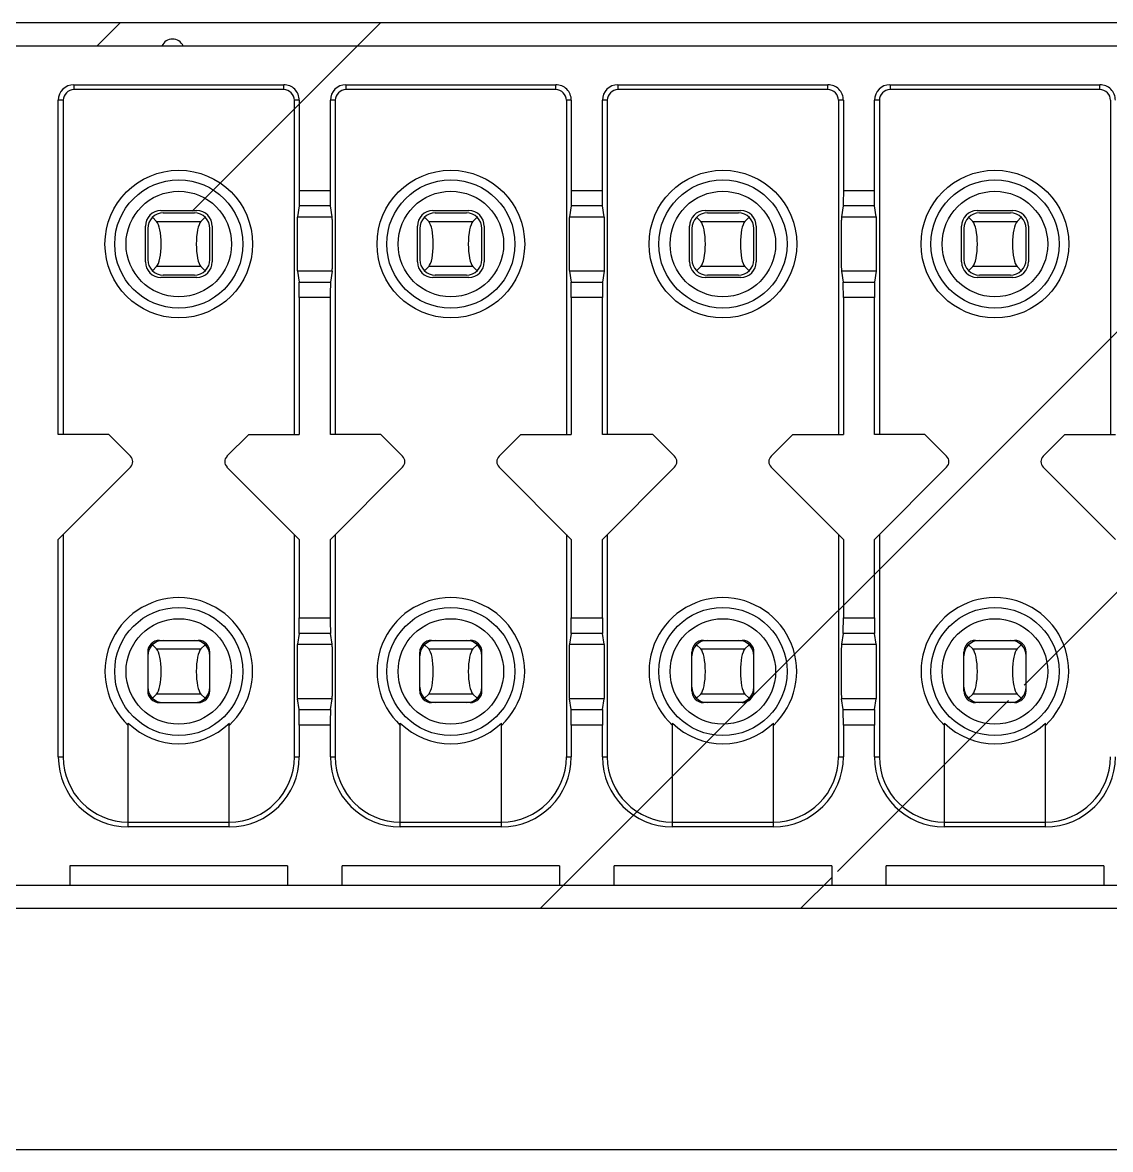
# Model space of a CAD drawing. Header units: millimetres. Extents: x 2890 to 3977, y 86 to 903.
# Drawn here: x 3201.11 to 3215.11, y 765.44 to 779.94 of the extents above; entities that cross this region are included whole.
import ezdxf

# ---------------------------------------------------------------- set-up
doc = ezdxf.new("R2010")
doc.units = ezdxf.units.MM
doc.layers.add('00_COMPONENTS', color=7, linetype='Continuous')
doc.layers.add('05_ALL_CURVES', color=7, linetype='Continuous')

msp = doc.modelspace()

# ---------------------------------------------------------------- linework, layer by layer
at = {"layer": '00_COMPONENTS', "color": 7, "linetype": 'Continuous'}
for p, q in [((3197.169, 779.936), (3237.069, 779.936)), ((3197.669, 779.636), (3236.569, 779.636)), ((3201.769, 779.136), (3201.769, 779.073)), ((3201.769, 779.136), (3204.469, 779.136)), ((3204.469, 779.073), (3204.469, 779.136)), ((3205.269, 779.136), (3205.269, 779.073)), ((3205.269, 779.136), (3207.969, 779.136)), ((3207.969, 779.073), (3207.969, 779.136)), ((3208.769, 779.136), (3208.769, 779.073)), ((3208.769, 779.136), (3211.469, 779.136)), ((3211.469, 779.073), (3211.469, 779.136)), ((3212.269, 779.136), (3212.269, 779.073)), ((3212.269, 779.136), (3214.969, 779.136)), ((3214.969, 779.073), (3214.969, 779.136)), ((3204.469, 779.073), (3201.769, 779.073)), ((3207.969, 779.073), (3205.269, 779.073)), ((3211.469, 779.073), (3208.769, 779.073)), ((3214.969, 779.073), (3212.269, 779.073)), ((3201.569, 774.636), (3201.569, 778.936)), ((3201.632, 778.936), (3201.569, 778.936)), ((3201.632, 778.936), (3201.632, 774.636)), ((3204.605, 778.936), (3204.605, 774.636)), ((3204.669, 778.936), (3204.605, 778.936)), ((3204.669, 778.936), (3204.669, 777.776)), ((3205.069, 777.776), (3205.069, 778.936)), ((3205.132, 778.936), (3205.069, 778.936)), ((3205.132, 778.936), (3205.132, 774.636)), ((3208.105, 778.936), (3208.105, 774.636)), ((3208.169, 778.936), (3208.105, 778.936)), ((3208.169, 778.936), (3208.169, 777.776)), ((3208.569, 777.776), (3208.569, 778.936)), ((3208.632, 778.936), (3208.569, 778.936)), ((3208.632, 778.936), (3208.632, 774.636)), ((3211.605, 778.936), (3211.605, 774.636)), ((3211.669, 778.936), (3211.605, 778.936)), ((3211.669, 778.936), (3211.669, 777.776)), ((3212.069, 777.776), (3212.069, 778.936)), ((3212.132, 778.936), (3212.069, 778.936)), ((3212.132, 778.936), (3212.132, 774.636)), ((3215.105, 778.936), (3215.105, 774.636)), ((3204.669, 777.776), (3205.069, 777.776)), ((3208.169, 777.776), (3208.569, 777.776)), ((3211.669, 777.776), (3212.069, 777.776)), ((3202.889, 777.516), (3203.349, 777.516)), ((3204.667, 777.576), (3204.644, 777.437)), ((3205.07, 777.576), (3204.667, 777.576)), ((3205.093, 777.437), (3205.07, 777.576)), ((3206.389, 777.516), (3206.849, 777.516)), ((3208.167, 777.576), (3208.144, 777.437)), ((3208.57, 777.576), (3208.167, 777.576)), ((3208.593, 777.437), (3208.57, 777.576)), ((3209.889, 777.516), (3210.349, 777.516)), ((3211.667, 777.576), (3211.644, 777.437)), ((3212.07, 777.576), (3211.667, 777.576)), ((3212.093, 777.437), (3212.07, 777.576)), ((3213.389, 777.516), (3213.849, 777.516)), ((3202.834, 777.376), (3202.78, 777.43)), ((3202.834, 777.376), (3203.403, 777.376)), ((3202.919, 777.486), (3203.319, 777.486)), ((3203.457, 777.43), (3203.403, 777.376)), ((3204.644, 777.437), (3205.093, 777.437)), ((3206.334, 777.376), (3206.28, 777.43)), ((3206.334, 777.376), (3206.903, 777.376)), ((3206.419, 777.486), (3206.819, 777.486)), ((3206.957, 777.43), (3206.903, 777.376)), ((3208.144, 777.437), (3208.593, 777.437)), ((3209.834, 777.376), (3209.78, 777.43)), ((3209.834, 777.376), (3210.403, 777.376)), ((3209.919, 777.486), (3210.319, 777.486)), ((3210.457, 777.43), (3210.403, 777.376)), ((3211.644, 777.437), (3212.093, 777.437)), ((3213.334, 777.376), (3213.28, 777.43)), ((3213.334, 777.376), (3213.903, 777.376)), ((3213.419, 777.486), (3213.819, 777.486)), ((3213.957, 777.43), (3213.903, 777.376)), ((3202.689, 776.856), (3202.689, 777.316)), ((3202.719, 777.286), (3202.719, 776.886)), ((3203.519, 776.886), (3203.519, 777.286)), ((3203.549, 777.316), (3203.549, 776.856)), ((3206.189, 776.856), (3206.189, 777.316)), ((3206.219, 777.286), (3206.219, 776.886)), ((3207.019, 776.886), (3207.019, 777.286)), ((3207.049, 777.316), (3207.049, 776.856)), ((3209.689, 776.856), (3209.689, 777.316)), ((3209.719, 777.286), (3209.719, 776.886)), ((3210.519, 776.886), (3210.519, 777.286)), ((3210.549, 777.316), (3210.549, 776.856)), ((3213.189, 776.856), (3213.189, 777.316)), ((3213.219, 777.286), (3213.219, 776.886)), ((3214.019, 776.886), (3214.019, 777.286)), ((3214.049, 777.316), (3214.049, 776.856)), ((3202.834, 776.796), (3202.78, 776.742)), ((3203.403, 776.796), (3202.834, 776.796)), ((3203.403, 776.796), (3203.457, 776.742)), ((3206.334, 776.796), (3206.28, 776.742)), ((3206.903, 776.796), (3206.334, 776.796)), ((3206.903, 776.796), (3206.957, 776.742)), ((3209.834, 776.796), (3209.78, 776.742)), ((3210.403, 776.796), (3209.834, 776.796)), ((3210.403, 776.796), (3210.457, 776.742)), ((3213.334, 776.796), (3213.28, 776.742)), ((3213.903, 776.796), (3213.334, 776.796)), ((3213.903, 776.796), (3213.957, 776.742)), ((3203.349, 776.656), (3202.889, 776.656)), ((3203.319, 776.686), (3202.919, 776.686)), ((3204.644, 776.736), (3204.667, 776.596)), ((3205.093, 776.736), (3204.644, 776.736)), ((3205.093, 776.736), (3205.07, 776.596)), ((3206.849, 776.656), (3206.389, 776.656)), ((3206.819, 776.686), (3206.419, 776.686)), ((3208.144, 776.736), (3208.167, 776.596)), ((3208.593, 776.736), (3208.144, 776.736)), ((3208.593, 776.736), (3208.57, 776.596)), ((3210.349, 776.656), (3209.889, 776.656)), ((3210.319, 776.686), (3209.919, 776.686)), ((3211.644, 776.736), (3211.667, 776.596)), ((3212.093, 776.736), (3211.644, 776.736)), ((3212.093, 776.736), (3212.07, 776.596)), ((3213.849, 776.656), (3213.389, 776.656)), ((3213.819, 776.686), (3213.419, 776.686)), ((3204.667, 776.596), (3205.07, 776.596)), ((3208.167, 776.596), (3208.57, 776.596)), ((3211.667, 776.596), (3212.07, 776.596)), ((3204.669, 776.396), (3204.669, 774.636)), ((3205.069, 776.396), (3204.669, 776.396)), ((3205.069, 774.636), (3205.069, 776.396)), ((3208.169, 776.396), (3208.169, 774.636)), ((3208.569, 776.396), (3208.169, 776.396)), ((3208.569, 774.636), (3208.569, 776.396)), ((3211.669, 776.396), (3211.669, 774.636)), ((3212.069, 776.396), (3211.669, 776.396)), ((3212.069, 774.636), (3212.069, 776.396)), ((3202.219, 774.636), (3201.569, 774.636)), ((3202.219, 774.636), (3202.498, 774.357)), ((3203.739, 774.357), (3204.019, 774.636)), ((3204.019, 774.636), (3204.669, 774.636)), ((3205.719, 774.636), (3205.069, 774.636)), ((3205.719, 774.636), (3205.998, 774.357)), ((3207.239, 774.357), (3207.519, 774.636)), ((3207.519, 774.636), (3208.169, 774.636)), ((3209.219, 774.636), (3208.569, 774.636)), ((3209.219, 774.636), (3209.498, 774.357)), ((3210.739, 774.357), (3211.019, 774.636)), ((3211.019, 774.636), (3211.669, 774.636)), ((3212.719, 774.636), (3212.069, 774.636)), ((3212.719, 774.636), (3212.998, 774.357)), ((3214.239, 774.357), (3214.519, 774.636)), ((3214.519, 774.636), (3215.169, 774.636)), ((3202.498, 774.215), (3201.569, 773.286)), ((3204.669, 773.286), (3203.739, 774.215)), ((3205.998, 774.215), (3205.069, 773.286)), ((3208.169, 773.286), (3207.239, 774.215)), ((3209.498, 774.215), (3208.569, 773.286)), ((3211.669, 773.286), (3210.739, 774.215)), ((3212.998, 774.215), (3212.069, 773.286)), ((3215.169, 773.286), (3214.239, 774.215)), ((3201.569, 770.486), (3201.569, 773.286)), ((3201.632, 773.349), (3201.632, 770.486)), ((3204.605, 773.349), (3204.605, 770.486)), ((3204.669, 773.286), (3204.669, 772.276)), ((3205.069, 772.276), (3205.069, 773.286)), ((3205.132, 773.349), (3205.132, 770.486)), ((3208.105, 773.349), (3208.105, 770.486)), ((3208.169, 773.286), (3208.169, 772.276)), ((3208.569, 772.276), (3208.569, 773.286)), ((3208.632, 773.349), (3208.632, 770.486)), ((3211.605, 773.349), (3211.605, 770.486)), ((3211.669, 773.286), (3211.669, 772.276)), ((3212.069, 772.276), (3212.069, 773.286)), ((3212.132, 773.349), (3212.132, 770.486)), ((3204.669, 772.276), (3205.069, 772.276)), ((3208.169, 772.276), (3208.569, 772.276)), ((3211.669, 772.276), (3212.069, 772.276)), ((3202.869, 771.986), (3203.369, 771.986)), ((3204.667, 772.076), (3204.644, 771.937)), ((3205.07, 772.076), (3204.667, 772.076)), ((3205.093, 771.937), (3205.07, 772.076)), ((3206.369, 771.986), (3206.869, 771.986)), ((3208.167, 772.076), (3208.144, 771.937)), ((3208.57, 772.076), (3208.167, 772.076)), ((3208.593, 771.937), (3208.57, 772.076)), ((3209.869, 771.986), (3210.369, 771.986)), ((3211.667, 772.076), (3211.644, 771.937)), ((3212.07, 772.076), (3211.667, 772.076)), ((3212.093, 771.937), (3212.07, 772.076)), ((3213.369, 771.986), (3213.869, 771.986)), ((3202.719, 771.836), (3202.719, 771.336)), ((3202.834, 771.876), (3202.78, 771.93)), ((3202.834, 771.876), (3203.403, 771.876)), ((3203.457, 771.93), (3203.403, 771.876)), ((3203.519, 771.336), (3203.519, 771.836)), ((3204.644, 771.937), (3205.093, 771.937)), ((3206.219, 771.336), (3206.219, 771.836)), ((3206.334, 771.876), (3206.28, 771.93)), ((3206.334, 771.876), (3206.903, 771.876)), ((3206.957, 771.93), (3206.903, 771.876)), ((3207.019, 771.336), (3207.019, 771.836)), ((3208.144, 771.937), (3208.593, 771.937)), ((3209.719, 771.336), (3209.719, 771.836)), ((3209.834, 771.876), (3209.78, 771.93)), ((3209.834, 771.876), (3210.403, 771.876)), ((3210.457, 771.93), (3210.403, 771.876)), ((3210.519, 771.336), (3210.519, 771.836)), ((3211.644, 771.937), (3212.093, 771.937)), ((3213.219, 771.336), (3213.219, 771.836)), ((3213.334, 771.876), (3213.28, 771.93)), ((3213.334, 771.876), (3213.903, 771.876)), ((3213.957, 771.93), (3213.903, 771.876)), ((3214.019, 771.336), (3214.019, 771.836)), ((3202.834, 771.296), (3202.78, 771.242)), ((3203.403, 771.296), (3202.834, 771.296)), ((3203.403, 771.296), (3203.457, 771.242)), ((3206.334, 771.296), (3206.28, 771.242)), ((3206.903, 771.296), (3206.334, 771.296)), ((3206.903, 771.296), (3206.957, 771.242)), ((3209.834, 771.296), (3209.78, 771.242)), ((3210.403, 771.296), (3209.834, 771.296)), ((3210.403, 771.296), (3210.457, 771.242)), ((3213.334, 771.296), (3213.28, 771.242)), ((3213.903, 771.296), (3213.334, 771.296)), ((3213.903, 771.296), (3213.957, 771.242)), ((3202.869, 771.186), (3203.369, 771.186)), ((3204.667, 771.096), (3204.644, 771.236)), ((3205.093, 771.236), (3204.644, 771.236)), ((3205.07, 771.096), (3205.093, 771.236)), ((3206.869, 771.186), (3206.369, 771.186)), ((3208.167, 771.096), (3208.144, 771.236)), ((3208.593, 771.236), (3208.144, 771.236)), ((3208.57, 771.096), (3208.593, 771.236)), ((3210.369, 771.186), (3209.869, 771.186)), ((3211.667, 771.096), (3211.644, 771.236)), ((3212.093, 771.236), (3211.644, 771.236)), ((3212.07, 771.096), (3212.093, 771.236)), ((3213.869, 771.186), (3213.369, 771.186)), ((3204.667, 771.096), (3205.07, 771.096)), ((3208.167, 771.096), (3208.57, 771.096)), ((3211.667, 771.096), (3212.07, 771.096)), ((3202.469, 769.586), (3202.469, 770.923)), ((3203.769, 769.586), (3203.769, 770.923)), ((3204.669, 770.896), (3204.669, 770.486)), ((3205.069, 770.896), (3204.669, 770.896)), ((3205.069, 770.486), (3205.069, 770.896)), ((3205.969, 769.586), (3205.969, 770.923)), ((3207.269, 769.586), (3207.269, 770.923)), ((3208.169, 770.896), (3208.169, 770.486)), ((3208.569, 770.896), (3208.169, 770.896)), ((3208.569, 770.486), (3208.569, 770.896)), ((3209.469, 769.586), (3209.469, 770.923)), ((3210.769, 769.586), (3210.769, 770.923)), ((3211.669, 770.896), (3211.669, 770.486)), ((3212.069, 770.896), (3211.669, 770.896)), ((3212.069, 770.486), (3212.069, 770.896)), ((3212.969, 769.586), (3212.969, 770.923)), ((3214.269, 769.586), (3214.269, 770.923)), ((3201.569, 770.486), (3201.632, 770.486)), ((3204.605, 770.486), (3204.669, 770.486)), ((3205.069, 770.486), (3205.132, 770.486)), ((3208.105, 770.486), (3208.169, 770.486)), ((3208.569, 770.486), (3208.632, 770.486)), ((3211.605, 770.486), (3211.669, 770.486)), ((3212.069, 770.486), (3212.132, 770.486)), ((3202.469, 769.648), (3203.769, 769.648)), ((3203.769, 769.586), (3202.469, 769.586)), ((3205.969, 769.648), (3207.269, 769.648)), ((3207.269, 769.586), (3205.969, 769.586)), ((3209.469, 769.648), (3210.769, 769.648)), ((3210.769, 769.586), (3209.469, 769.586)), ((3212.969, 769.648), (3214.269, 769.648)), ((3214.269, 769.586), (3212.969, 769.586)), ((3201.719, 769.086), (3201.719, 768.836)), ((3204.519, 769.086), (3201.719, 769.086)), ((3204.519, 769.086), (3204.519, 768.836)), ((3205.219, 768.836), (3205.219, 769.086)), ((3208.019, 769.086), (3205.219, 769.086)), ((3208.019, 769.086), (3208.019, 768.836)), ((3208.719, 768.836), (3208.719, 769.086)), ((3211.519, 769.086), (3208.719, 769.086)), ((3211.519, 769.086), (3211.519, 768.836)), ((3212.219, 768.836), (3212.219, 769.086)), ((3215.019, 769.086), (3212.219, 769.086)), ((3215.019, 769.086), (3215.019, 768.836)), ((3197.169, 768.836), (3237.069, 768.836)), ((3237.069, 768.536), (3197.169, 768.536)), ((3174.869, 765.436), (3259.369, 765.436))]:
    msp.add_line(p, q, dxfattribs=at)
at = {"layer": '00_COMPONENTS', "color": 2, "linetype": 'Continuous'}
for p, q in [((3202.069, 779.636), (3202.369, 779.936)), ((3207.77, 768.536), (3219.17, 779.936))]:
    msp.add_line(p, q, dxfattribs=at)
at = {"layer": '00_COMPONENTS', "color": 7, "linetype": 'Continuous'}
for centre, radius in [((3203.119, 777.086), 0.95), ((3206.619, 777.086), 0.95), ((3210.119, 777.086), 0.95), ((3213.619, 777.086), 0.95), ((3203.119, 777.086), 0.825), ((3206.619, 777.086), 0.825), ((3210.119, 777.086), 0.825), ((3213.619, 777.086), 0.825), ((3203.119, 777.086), 0.679), ((3206.619, 777.086), 0.679), ((3210.119, 777.086), 0.679), ((3213.619, 777.086), 0.679), ((3203.119, 771.586), 0.825), ((3206.619, 771.586), 0.825), ((3210.119, 771.586), 0.825), ((3213.619, 771.586), 0.825), ((3203.119, 771.586), 0.679), ((3206.619, 771.586), 0.679), ((3210.119, 771.586), 0.679), ((3213.619, 771.586), 0.679)]:
    msp.add_circle(centre, radius, dxfattribs=at)
for centre, radius, start, end in [((3203.038, 779.571), 0.152, 25.4938, 154.5062), ((3201.769, 778.936), 0.2, 90.0009, 180.0009), ((3204.469, 778.936), 0.2, 0.0009, 90.0009), ((3205.269, 778.936), 0.2, 90.0009, 180.0009), ((3207.969, 778.936), 0.2, 0.0009, 90.0009), ((3208.769, 778.936), 0.2, 90.0009, 180.0009), ((3211.469, 778.936), 0.2, 0.0009, 90.0009), ((3212.269, 778.936), 0.2, 90.0009, 180.0009), ((3214.969, 778.936), 0.2, 0.0009, 90.0009), ((3201.769, 778.936), 0.137, 89.9987, 180.0011), ((3204.469, 778.936), 0.137, 359.9996, 90.0011), ((3205.269, 778.936), 0.137, 89.9991, 180.0011), ((3207.969, 778.936), 0.137, 359.9996, 90.0011), ((3208.769, 778.936), 0.137, 89.9991, 180.0011), ((3211.469, 778.936), 0.137, 359.9996, 90.0011), ((3212.269, 778.936), 0.137, 89.9991, 180.0011), ((3214.969, 778.936), 0.137, 359.9996, 90.0011), ((3202.889, 777.316), 0.2, 90, 180), ((3203.349, 777.316), 0.2, 0, 90), ((3206.389, 777.316), 0.2, 90, 180), ((3206.849, 777.316), 0.2, 0, 90), ((3209.889, 777.316), 0.2, 90, 180), ((3210.349, 777.316), 0.2, 0, 90), ((3213.389, 777.316), 0.2, 90, 180), ((3213.849, 777.316), 0.2, 0, 90), ((3202.919, 777.286), 0.2, 90, 180), ((3203.319, 777.286), 0.2, 0, 90), ((3206.419, 777.286), 0.2, 90, 180), ((3206.819, 777.286), 0.2, 0, 90), ((3209.919, 777.286), 0.2, 90, 180), ((3210.319, 777.286), 0.2, 0, 90), ((3213.419, 777.286), 0.2, 90, 180), ((3213.819, 777.286), 0.2, 0, 90), ((3202.889, 776.856), 0.2, 180, 270), ((3202.919, 776.886), 0.2, 180, 270), ((3203.319, 776.886), 0.2, 270, 0), ((3203.349, 776.856), 0.2, 270, 0), ((3206.389, 776.856), 0.2, 180, 270), ((3206.419, 776.886), 0.2, 180, 270), ((3206.819, 776.886), 0.2, 270, 0), ((3206.849, 776.856), 0.2, 270, 0), ((3209.889, 776.856), 0.2, 180, 270), ((3209.919, 776.886), 0.2, 180, 270), ((3210.319, 776.886), 0.2, 270, 0), ((3210.349, 776.856), 0.2, 270, 0), ((3213.389, 776.856), 0.2, 180, 270), ((3213.419, 776.886), 0.2, 180, 270), ((3213.819, 776.886), 0.2, 270, 0), ((3213.849, 776.856), 0.2, 270, 0), ((3202.427, 774.286), 0.1, 315, 45), ((3203.81, 774.286), 0.1, 135, 225), ((3205.927, 774.286), 0.1, 315, 45), ((3207.31, 774.286), 0.1, 135, 225), ((3209.427, 774.286), 0.1, 315, 45), ((3210.81, 774.286), 0.1, 135, 225), ((3212.927, 774.286), 0.1, 315, 45), ((3214.31, 774.286), 0.1, 135, 225), ((3203.119, 771.586), 0.95, 313.1736, 226.8264), ((3206.619, 771.586), 0.95, 313.1736, 226.8264), ((3210.119, 771.586), 0.95, 313.1736, 226.8264), ((3213.619, 771.586), 0.95, 313.1736, 226.8264), ((3202.919, 771.786), 0.2, 90, 180), ((3202.869, 771.836), 0.15, 90, 180), ((3203.319, 771.786), 0.2, 0, 90), ((3203.369, 771.836), 0.15, 0, 90), ((3206.419, 771.786), 0.2, 90, 180), ((3206.369, 771.836), 0.15, 90, 180), ((3206.819, 771.786), 0.2, 0, 90), ((3206.869, 771.836), 0.15, 0, 90), ((3209.919, 771.786), 0.2, 90, 180), ((3209.869, 771.836), 0.15, 90, 180), ((3210.319, 771.786), 0.2, 0, 90), ((3210.369, 771.836), 0.15, 0, 90), ((3213.419, 771.786), 0.2, 90, 180), ((3213.369, 771.836), 0.15, 90, 180), ((3213.819, 771.786), 0.2, 0, 90), ((3213.869, 771.836), 0.15, 0, 90), ((3202.919, 771.386), 0.2, 180, 270), ((3202.869, 771.336), 0.15, 180, 270), ((3203.319, 771.386), 0.2, 270, 0), ((3203.369, 771.336), 0.15, 270, 0), ((3206.419, 771.386), 0.2, 180, 270), ((3206.369, 771.336), 0.15, 180, 270), ((3206.819, 771.386), 0.2, 270, 0), ((3206.869, 771.336), 0.15, 270, 0), ((3209.919, 771.386), 0.2, 180, 270), ((3209.869, 771.336), 0.15, 180, 270), ((3210.319, 771.386), 0.2, 270, 0), ((3210.369, 771.336), 0.15, 270, 0), ((3213.419, 771.386), 0.2, 180, 270), ((3213.369, 771.336), 0.15, 180, 270), ((3213.819, 771.386), 0.2, 270, 0), ((3213.869, 771.336), 0.15, 270, 0), ((3203.119, 771.586), 0.929, 225.573, 314.427), ((3206.619, 771.586), 0.929, 225.573, 314.427), ((3210.119, 771.586), 0.929, 225.573, 314.427), ((3213.619, 771.586), 0.929, 225.573, 314.427), ((3202.469, 770.486), 0.9, 180, 270), ((3202.469, 770.486), 0.837, 180, 270), ((3203.769, 770.486), 0.9, 270, 0), ((3203.769, 770.486), 0.837, 270, 0), ((3205.969, 770.486), 0.9, 180, 270), ((3205.969, 770.486), 0.837, 180, 270), ((3207.269, 770.486), 0.9, 270, 0), ((3207.269, 770.486), 0.837, 270, 0), ((3209.469, 770.486), 0.9, 180, 270), ((3209.469, 770.486), 0.837, 180, 270), ((3210.769, 770.486), 0.9, 270, 0), ((3210.769, 770.486), 0.837, 270, 0), ((3212.969, 770.486), 0.9, 180, 270), ((3212.969, 770.486), 0.837, 180, 270), ((3214.269, 770.486), 0.9, 270, 0), ((3214.269, 770.486), 0.837, 270, 0)]:
    msp.add_arc(centre, radius, start, end, dxfattribs=at)
for centre, major_axis, ratio, start_param, end_param in [((3202.813, 777.086), (0, 0.3), 0.267949, -2.879793, -0.261799), ((3203.424, 777.086), (0, 0.3), 0.267949, 0.261799, 2.879793), ((3206.313, 777.086), (0, 0.3), 0.267949, -2.879793, -0.261799), ((3206.924, 777.086), (0, 0.3), 0.267949, 0.261799, 2.879793), ((3209.813, 777.086), (0, 0.3), 0.267949, -2.879793, -0.261799), ((3210.424, 777.086), (0, 0.3), 0.267949, 0.261799, 2.879793), ((3213.313, 777.086), (0, 0.3), 0.267949, -2.879793, -0.261799), ((3213.924, 777.086), (0, 0.3), 0.267949, 0.261799, 2.879793), ((3204.667, 776.396), (0, 0.2), 0.008727, -1.570796, -0.053343), ((3205.07, 776.396), (0, 0.2), 0.008727, 0.053343, 1.570796), ((3208.167, 776.396), (0, 0.2), 0.008727, -1.570796, -0.053343), ((3208.57, 776.396), (0, 0.2), 0.008727, 0.053343, 1.570796), ((3211.667, 776.396), (0, 0.2), 0.008727, -1.570796, -0.053343), ((3212.07, 776.396), (0, 0.2), 0.008727, 0.053343, 1.570796), ((3204.667, 772.276), (0, 0.2), 0.008727, -3.08825, -1.570796), ((3205.07, 772.276), (0, 0.2), 0.008727, 1.570796, 3.08825), ((3208.167, 772.276), (0, 0.2), 0.008727, -3.08825, -1.570796), ((3208.57, 772.276), (0, 0.2), 0.008727, 1.570796, 3.08825), ((3211.667, 772.276), (0, 0.2), 0.008727, -3.08825, -1.570796), ((3212.07, 772.276), (0, 0.2), 0.008727, 1.570796, 3.08825), ((3202.813, 771.586), (0, 0.3), 0.267949, -2.879793, -0.261799), ((3203.424, 771.586), (0, 0.3), 0.267949, 0.261799, 2.879793), ((3206.313, 771.586), (0, 0.3), 0.267949, -2.879793, -0.261799), ((3206.924, 771.586), (0, 0.3), 0.267949, 0.261799, 2.879793), ((3209.813, 771.586), (0, 0.3), 0.267949, -2.879793, -0.261799), ((3210.424, 771.586), (0, 0.3), 0.267949, 0.261799, 2.879793), ((3213.313, 771.586), (0, 0.3), 0.267949, -2.879793, -0.261799), ((3213.924, 771.586), (0, 0.3), 0.267949, 0.261799, 2.879793), ((3204.667, 770.896), (0, 0.2), 0.008727, -1.570796, -0.053343), ((3205.07, 770.896), (0, 0.2), 0.008727, 0.053343, 1.570796), ((3208.167, 770.896), (0, 0.2), 0.008727, -1.570796, -0.053343), ((3208.57, 770.896), (0, 0.2), 0.008727, 0.053343, 1.570796), ((3211.667, 770.896), (0, 0.2), 0.008727, -1.570796, -0.053343), ((3212.07, 770.896), (0, 0.2), 0.008727, 0.053343, 1.570796)]:
    msp.add_ellipse(centre, major_axis=major_axis, ratio=ratio, start_param=start_param, end_param=end_param, dxfattribs=at)
for points, knots in [([(3204.669, 777.776), (3204.669, 777.763), (3204.669, 777.738), (3204.669, 777.702), (3204.668, 777.669), (3204.668, 777.64), (3204.668, 777.618), (3204.668, 777.603), (3204.668, 777.595), (3204.667, 777.588), (3204.667, 777.582), (3204.667, 777.578), (3204.667, 777.577), (3204.667, 777.576)], [0, 0, 0, 0, 0.1888, 0.370828, 0.539553, 0.688924, 0.813585, 0.865213, 0.909066, 0.94475, 0.971947, 0.990415, 1, 1, 1, 1]), ([(3205.07, 777.576), (3205.07, 777.577), (3205.07, 777.578), (3205.07, 777.582), (3205.07, 777.588), (3205.07, 777.595), (3205.069, 777.603), (3205.069, 777.618), (3205.069, 777.64), (3205.069, 777.669), (3205.069, 777.702), (3205.069, 777.738), (3205.069, 777.763), (3205.069, 777.776)], [0, 0, 0, 0, 0.009585, 0.028053, 0.05525, 0.090934, 0.134787, 0.186415, 0.311076, 0.460447, 0.629172, 0.8112, 1, 1, 1, 1]), ([(3208.169, 777.776), (3208.169, 777.763), (3208.169, 777.738), (3208.169, 777.702), (3208.168, 777.669), (3208.168, 777.64), (3208.168, 777.618), (3208.168, 777.603), (3208.168, 777.595), (3208.167, 777.588), (3208.167, 777.582), (3208.167, 777.578), (3208.167, 777.577), (3208.167, 777.576)], [0, 0, 0, 0, 0.1888, 0.370828, 0.539553, 0.688924, 0.813585, 0.865213, 0.909066, 0.94475, 0.971947, 0.990415, 1, 1, 1, 1]), ([(3208.57, 777.576), (3208.57, 777.577), (3208.57, 777.578), (3208.57, 777.582), (3208.57, 777.588), (3208.57, 777.595), (3208.569, 777.603), (3208.569, 777.618), (3208.569, 777.64), (3208.569, 777.669), (3208.569, 777.702), (3208.569, 777.738), (3208.569, 777.763), (3208.569, 777.776)], [0, 0, 0, 0, 0.009585, 0.028053, 0.05525, 0.090934, 0.134787, 0.186415, 0.311076, 0.460447, 0.629172, 0.8112, 1, 1, 1, 1]), ([(3211.669, 777.776), (3211.669, 777.763), (3211.669, 777.738), (3211.669, 777.702), (3211.668, 777.669), (3211.668, 777.64), (3211.668, 777.618), (3211.668, 777.603), (3211.668, 777.595), (3211.667, 777.588), (3211.667, 777.582), (3211.667, 777.578), (3211.667, 777.577), (3211.667, 777.576)], [0, 0, 0, 0, 0.1888, 0.370828, 0.539553, 0.688924, 0.813585, 0.865213, 0.909066, 0.94475, 0.971947, 0.990415, 1, 1, 1, 1]), ([(3212.07, 777.576), (3212.07, 777.577), (3212.07, 777.578), (3212.07, 777.582), (3212.07, 777.588), (3212.07, 777.595), (3212.069, 777.603), (3212.069, 777.618), (3212.069, 777.64), (3212.069, 777.669), (3212.069, 777.702), (3212.069, 777.738), (3212.069, 777.763), (3212.069, 777.776)], [0, 0, 0, 0, 0.009585, 0.028053, 0.05525, 0.090934, 0.134787, 0.186415, 0.311076, 0.460447, 0.629172, 0.8112, 1, 1, 1, 1]), ([(3204.644, 777.437), (3204.644, 777.437), (3204.644, 777.436), (3204.644, 777.436), (3204.644, 777.436), (3204.644, 777.435), (3204.644, 777.434), (3204.644, 777.432), (3204.644, 777.43), (3204.643, 777.426), (3204.643, 777.421), (3204.643, 777.416), (3204.643, 777.41), (3204.643, 777.403), (3204.643, 777.392), (3204.642, 777.377), (3204.642, 777.356), (3204.642, 777.333), (3204.642, 777.308), (3204.642, 777.28), (3204.641, 777.251), (3204.641, 777.209), (3204.641, 777.154), (3204.641, 777.086), (3204.641, 777.019), (3204.641, 776.963), (3204.641, 776.921), (3204.642, 776.892), (3204.642, 776.864), (3204.642, 776.839), (3204.642, 776.816), (3204.642, 776.796), (3204.643, 776.78), (3204.643, 776.769), (3204.643, 776.762), (3204.643, 776.756), (3204.643, 776.751), (3204.643, 776.746), (3204.644, 776.743), (3204.644, 776.74), (3204.644, 776.738), (3204.644, 776.737), (3204.644, 776.737), (3204.644, 776.736), (3204.644, 776.736), (3204.644, 776.736), (3204.644, 776.736)], [0, 0, 0, 0, 0.000185, 0.000649, 0.001408, 0.002466, 0.003821, 0.005475, 0.009674, 0.015053, 0.0216, 0.029298, 0.03813, 0.048074, 0.059106, 0.084329, 0.113554, 0.1465, 0.182851, 0.222255, 0.264335, 0.308685, 0.402467, 0.499998, 0.597528, 0.691311, 0.73566, 0.777741, 0.817146, 0.853497, 0.886444, 0.915669, 0.940891, 0.951924, 0.961869, 0.970701, 0.978399, 0.984946, 0.990325, 0.994524, 0.996178, 0.997534, 0.998592, 0.999351, 0.999815, 1, 1, 1, 1]), ([(3205.093, 776.736), (3205.093, 776.736), (3205.093, 776.736), (3205.093, 776.736), (3205.093, 776.737), (3205.093, 776.737), (3205.093, 776.738), (3205.094, 776.74), (3205.094, 776.743), (3205.094, 776.746), (3205.094, 776.751), (3205.094, 776.756), (3205.094, 776.762), (3205.094, 776.769), (3205.095, 776.78), (3205.095, 776.796), (3205.095, 776.816), (3205.095, 776.839), (3205.095, 776.864), (3205.096, 776.892), (3205.096, 776.921), (3205.096, 776.963), (3205.096, 777.019), (3205.096, 777.086), (3205.096, 777.154), (3205.096, 777.209), (3205.096, 777.251), (3205.096, 777.28), (3205.095, 777.308), (3205.095, 777.333), (3205.095, 777.356), (3205.095, 777.377), (3205.095, 777.392), (3205.094, 777.403), (3205.094, 777.41), (3205.094, 777.416), (3205.094, 777.421), (3205.094, 777.426), (3205.094, 777.43), (3205.094, 777.432), (3205.093, 777.434), (3205.093, 777.435), (3205.093, 777.436), (3205.093, 777.436), (3205.093, 777.436), (3205.093, 777.437), (3205.093, 777.437)], [0, 0, 0, 0, 0.000185, 0.000649, 0.001408, 0.002466, 0.003822, 0.005476, 0.009675, 0.015054, 0.021601, 0.029299, 0.038131, 0.048076, 0.059109, 0.084331, 0.113556, 0.146503, 0.182854, 0.222259, 0.264339, 0.308689, 0.402472, 0.500002, 0.597533, 0.691315, 0.735665, 0.777744, 0.817149, 0.8535, 0.886446, 0.915671, 0.940893, 0.951926, 0.96187, 0.970702, 0.9784, 0.984947, 0.990326, 0.994525, 0.996179, 0.997534, 0.998592, 0.999351, 0.999815, 1, 1, 1, 1]), ([(3208.144, 777.437), (3208.144, 777.437), (3208.144, 777.436), (3208.144, 777.436), (3208.144, 777.436), (3208.144, 777.435), (3208.144, 777.434), (3208.144, 777.432), (3208.144, 777.43), (3208.143, 777.426), (3208.143, 777.421), (3208.143, 777.416), (3208.143, 777.41), (3208.143, 777.403), (3208.143, 777.392), (3208.142, 777.377), (3208.142, 777.356), (3208.142, 777.333), (3208.142, 777.308), (3208.142, 777.28), (3208.141, 777.251), (3208.141, 777.209), (3208.141, 777.154), (3208.141, 777.086), (3208.141, 777.019), (3208.141, 776.963), (3208.141, 776.921), (3208.142, 776.892), (3208.142, 776.864), (3208.142, 776.839), (3208.142, 776.816), (3208.142, 776.796), (3208.143, 776.78), (3208.143, 776.769), (3208.143, 776.762), (3208.143, 776.756), (3208.143, 776.751), (3208.143, 776.746), (3208.144, 776.743), (3208.144, 776.74), (3208.144, 776.738), (3208.144, 776.737), (3208.144, 776.737), (3208.144, 776.736), (3208.144, 776.736), (3208.144, 776.736), (3208.144, 776.736)], [0, 0, 0, 0, 0.000185, 0.000649, 0.001408, 0.002466, 0.003821, 0.005475, 0.009674, 0.015053, 0.0216, 0.029298, 0.03813, 0.048074, 0.059106, 0.084329, 0.113554, 0.1465, 0.182851, 0.222255, 0.264335, 0.308685, 0.402467, 0.499998, 0.597528, 0.691311, 0.73566, 0.777741, 0.817146, 0.853497, 0.886444, 0.915669, 0.940891, 0.951924, 0.961869, 0.970701, 0.978399, 0.984946, 0.990325, 0.994524, 0.996178, 0.997534, 0.998592, 0.999351, 0.999815, 1, 1, 1, 1]), ([(3208.593, 776.736), (3208.593, 776.736), (3208.593, 776.736), (3208.593, 776.736), (3208.593, 776.737), (3208.593, 776.737), (3208.593, 776.738), (3208.594, 776.74), (3208.594, 776.743), (3208.594, 776.746), (3208.594, 776.751), (3208.594, 776.756), (3208.594, 776.762), (3208.594, 776.769), (3208.595, 776.78), (3208.595, 776.796), (3208.595, 776.816), (3208.595, 776.839), (3208.595, 776.864), (3208.596, 776.892), (3208.596, 776.921), (3208.596, 776.963), (3208.596, 777.019), (3208.596, 777.086), (3208.596, 777.154), (3208.596, 777.209), (3208.596, 777.251), (3208.596, 777.28), (3208.595, 777.308), (3208.595, 777.333), (3208.595, 777.356), (3208.595, 777.377), (3208.595, 777.392), (3208.594, 777.403), (3208.594, 777.41), (3208.594, 777.416), (3208.594, 777.421), (3208.594, 777.426), (3208.594, 777.43), (3208.594, 777.432), (3208.593, 777.434), (3208.593, 777.435), (3208.593, 777.436), (3208.593, 777.436), (3208.593, 777.436), (3208.593, 777.437), (3208.593, 777.437)], [0, 0, 0, 0, 0.000185, 0.000649, 0.001408, 0.002466, 0.003822, 0.005476, 0.009675, 0.015054, 0.021601, 0.029299, 0.038131, 0.048076, 0.059109, 0.084331, 0.113556, 0.146503, 0.182854, 0.222259, 0.264339, 0.308689, 0.402472, 0.500002, 0.597533, 0.691315, 0.735665, 0.777744, 0.817149, 0.8535, 0.886446, 0.915671, 0.940893, 0.951926, 0.96187, 0.970702, 0.9784, 0.984947, 0.990326, 0.994525, 0.996179, 0.997534, 0.998592, 0.999351, 0.999815, 1, 1, 1, 1]), ([(3211.644, 777.437), (3211.644, 777.437), (3211.644, 777.436), (3211.644, 777.436), (3211.644, 777.436), (3211.644, 777.435), (3211.644, 777.434), (3211.644, 777.432), (3211.644, 777.43), (3211.643, 777.426), (3211.643, 777.421), (3211.643, 777.416), (3211.643, 777.41), (3211.643, 777.403), (3211.643, 777.392), (3211.642, 777.377), (3211.642, 777.356), (3211.642, 777.333), (3211.642, 777.308), (3211.642, 777.28), (3211.641, 777.251), (3211.641, 777.209), (3211.641, 777.154), (3211.641, 777.086), (3211.641, 777.019), (3211.641, 776.963), (3211.641, 776.921), (3211.642, 776.892), (3211.642, 776.864), (3211.642, 776.839), (3211.642, 776.816), (3211.642, 776.796), (3211.643, 776.78), (3211.643, 776.769), (3211.643, 776.762), (3211.643, 776.756), (3211.643, 776.751), (3211.643, 776.746), (3211.644, 776.743), (3211.644, 776.74), (3211.644, 776.738), (3211.644, 776.737), (3211.644, 776.737), (3211.644, 776.736), (3211.644, 776.736), (3211.644, 776.736), (3211.644, 776.736)], [0, 0, 0, 0, 0.000185, 0.000649, 0.001408, 0.002466, 0.003821, 0.005475, 0.009674, 0.015053, 0.0216, 0.029298, 0.03813, 0.048074, 0.059106, 0.084329, 0.113554, 0.1465, 0.182851, 0.222255, 0.264335, 0.308685, 0.402467, 0.499998, 0.597528, 0.691311, 0.73566, 0.777741, 0.817146, 0.853497, 0.886444, 0.915669, 0.940891, 0.951924, 0.961869, 0.970701, 0.978399, 0.984946, 0.990325, 0.994524, 0.996178, 0.997534, 0.998592, 0.999351, 0.999815, 1, 1, 1, 1]), ([(3212.093, 776.736), (3212.093, 776.736), (3212.093, 776.736), (3212.093, 776.736), (3212.093, 776.737), (3212.093, 776.737), (3212.093, 776.738), (3212.094, 776.74), (3212.094, 776.743), (3212.094, 776.746), (3212.094, 776.751), (3212.094, 776.756), (3212.094, 776.762), (3212.094, 776.769), (3212.095, 776.78), (3212.095, 776.796), (3212.095, 776.816), (3212.095, 776.839), (3212.095, 776.864), (3212.096, 776.892), (3212.096, 776.921), (3212.096, 776.963), (3212.096, 777.019), (3212.096, 777.086), (3212.096, 777.154), (3212.096, 777.209), (3212.096, 777.251), (3212.096, 777.28), (3212.095, 777.308), (3212.095, 777.333), (3212.095, 777.356), (3212.095, 777.377), (3212.095, 777.392), (3212.094, 777.403), (3212.094, 777.41), (3212.094, 777.416), (3212.094, 777.421), (3212.094, 777.426), (3212.094, 777.43), (3212.094, 777.432), (3212.093, 777.434), (3212.093, 777.435), (3212.093, 777.436), (3212.093, 777.436), (3212.093, 777.436), (3212.093, 777.437), (3212.093, 777.437)], [0, 0, 0, 0, 0.000185, 0.000649, 0.001408, 0.002466, 0.003822, 0.005476, 0.009675, 0.015054, 0.021601, 0.029299, 0.038131, 0.048076, 0.059109, 0.084331, 0.113556, 0.146503, 0.182854, 0.222259, 0.264339, 0.308689, 0.402472, 0.500002, 0.597533, 0.691315, 0.735665, 0.777744, 0.817149, 0.8535, 0.886446, 0.915671, 0.940893, 0.951926, 0.96187, 0.970702, 0.9784, 0.984947, 0.990326, 0.994525, 0.996179, 0.997534, 0.998592, 0.999351, 0.999815, 1, 1, 1, 1]), ([(3204.644, 771.937), (3204.644, 771.937), (3204.644, 771.936), (3204.644, 771.936), (3204.644, 771.936), (3204.644, 771.935), (3204.644, 771.934), (3204.644, 771.932), (3204.644, 771.93), (3204.643, 771.926), (3204.643, 771.921), (3204.643, 771.916), (3204.643, 771.91), (3204.643, 771.903), (3204.643, 771.892), (3204.642, 771.877), (3204.642, 771.856), (3204.642, 771.833), (3204.642, 771.808), (3204.642, 771.78), (3204.641, 771.751), (3204.641, 771.709), (3204.641, 771.654), (3204.641, 771.586), (3204.641, 771.519), (3204.641, 771.463), (3204.641, 771.421), (3204.642, 771.392), (3204.642, 771.364), (3204.642, 771.339), (3204.642, 771.316), (3204.642, 771.296), (3204.643, 771.28), (3204.643, 771.269), (3204.643, 771.262), (3204.643, 771.256), (3204.643, 771.251), (3204.643, 771.246), (3204.644, 771.243), (3204.644, 771.24), (3204.644, 771.238), (3204.644, 771.237), (3204.644, 771.237), (3204.644, 771.236), (3204.644, 771.236), (3204.644, 771.236), (3204.644, 771.236)], [0, 0, 0, 0, 0.000185, 0.000649, 0.001408, 0.002466, 0.003821, 0.005475, 0.009674, 0.015053, 0.0216, 0.029298, 0.03813, 0.048074, 0.059106, 0.084329, 0.113554, 0.1465, 0.182851, 0.222255, 0.264335, 0.308685, 0.402467, 0.499998, 0.597528, 0.691311, 0.73566, 0.777741, 0.817146, 0.853497, 0.886444, 0.915669, 0.940891, 0.951924, 0.961869, 0.970701, 0.978399, 0.984946, 0.990325, 0.994524, 0.996178, 0.997534, 0.998592, 0.999351, 0.999815, 1, 1, 1, 1]), ([(3205.093, 771.236), (3205.093, 771.236), (3205.093, 771.236), (3205.093, 771.236), (3205.093, 771.237), (3205.093, 771.237), (3205.093, 771.238), (3205.094, 771.24), (3205.094, 771.243), (3205.094, 771.246), (3205.094, 771.251), (3205.094, 771.256), (3205.094, 771.262), (3205.094, 771.269), (3205.095, 771.28), (3205.095, 771.296), (3205.095, 771.316), (3205.095, 771.339), (3205.095, 771.364), (3205.096, 771.392), (3205.096, 771.421), (3205.096, 771.463), (3205.096, 771.519), (3205.096, 771.586), (3205.096, 771.654), (3205.096, 771.709), (3205.096, 771.751), (3205.096, 771.78), (3205.095, 771.808), (3205.095, 771.833), (3205.095, 771.856), (3205.095, 771.877), (3205.095, 771.892), (3205.094, 771.903), (3205.094, 771.91), (3205.094, 771.916), (3205.094, 771.921), (3205.094, 771.926), (3205.094, 771.93), (3205.094, 771.932), (3205.093, 771.934), (3205.093, 771.935), (3205.093, 771.936), (3205.093, 771.936), (3205.093, 771.936), (3205.093, 771.937), (3205.093, 771.937)], [0, 0, 0, 0, 0.000185, 0.000649, 0.001408, 0.002466, 0.003822, 0.005476, 0.009675, 0.015054, 0.021601, 0.029299, 0.038131, 0.048076, 0.059109, 0.084331, 0.113556, 0.146503, 0.182854, 0.222259, 0.264339, 0.308689, 0.402472, 0.500002, 0.597533, 0.691315, 0.735665, 0.777744, 0.817149, 0.8535, 0.886446, 0.915671, 0.940893, 0.951926, 0.96187, 0.970702, 0.9784, 0.984947, 0.990326, 0.994525, 0.996179, 0.997534, 0.998592, 0.999351, 0.999815, 1, 1, 1, 1]), ([(3208.144, 771.937), (3208.144, 771.937), (3208.144, 771.936), (3208.144, 771.936), (3208.144, 771.936), (3208.144, 771.935), (3208.144, 771.934), (3208.144, 771.932), (3208.144, 771.93), (3208.143, 771.926), (3208.143, 771.921), (3208.143, 771.916), (3208.143, 771.91), (3208.143, 771.903), (3208.143, 771.892), (3208.142, 771.877), (3208.142, 771.856), (3208.142, 771.833), (3208.142, 771.808), (3208.142, 771.78), (3208.141, 771.751), (3208.141, 771.709), (3208.141, 771.654), (3208.141, 771.586), (3208.141, 771.519), (3208.141, 771.463), (3208.141, 771.421), (3208.142, 771.392), (3208.142, 771.364), (3208.142, 771.339), (3208.142, 771.316), (3208.142, 771.296), (3208.143, 771.28), (3208.143, 771.269), (3208.143, 771.262), (3208.143, 771.256), (3208.143, 771.251), (3208.143, 771.246), (3208.144, 771.243), (3208.144, 771.24), (3208.144, 771.238), (3208.144, 771.237), (3208.144, 771.237), (3208.144, 771.236), (3208.144, 771.236), (3208.144, 771.236), (3208.144, 771.236)], [0, 0, 0, 0, 0.000185, 0.000649, 0.001408, 0.002466, 0.003821, 0.005475, 0.009674, 0.015053, 0.0216, 0.029298, 0.03813, 0.048074, 0.059106, 0.084329, 0.113554, 0.1465, 0.182851, 0.222255, 0.264335, 0.308685, 0.402467, 0.499998, 0.597528, 0.691311, 0.73566, 0.777741, 0.817146, 0.853497, 0.886444, 0.915669, 0.940891, 0.951924, 0.961869, 0.970701, 0.978399, 0.984946, 0.990325, 0.994524, 0.996178, 0.997534, 0.998592, 0.999351, 0.999815, 1, 1, 1, 1]), ([(3208.593, 771.236), (3208.593, 771.236), (3208.593, 771.236), (3208.593, 771.236), (3208.593, 771.237), (3208.593, 771.237), (3208.593, 771.238), (3208.594, 771.24), (3208.594, 771.243), (3208.594, 771.246), (3208.594, 771.251), (3208.594, 771.256), (3208.594, 771.262), (3208.594, 771.269), (3208.595, 771.28), (3208.595, 771.296), (3208.595, 771.316), (3208.595, 771.339), (3208.595, 771.364), (3208.596, 771.392), (3208.596, 771.421), (3208.596, 771.463), (3208.596, 771.519), (3208.596, 771.586), (3208.596, 771.654), (3208.596, 771.709), (3208.596, 771.751), (3208.596, 771.78), (3208.595, 771.808), (3208.595, 771.833), (3208.595, 771.856), (3208.595, 771.877), (3208.595, 771.892), (3208.594, 771.903), (3208.594, 771.91), (3208.594, 771.916), (3208.594, 771.921), (3208.594, 771.926), (3208.594, 771.93), (3208.594, 771.932), (3208.593, 771.934), (3208.593, 771.935), (3208.593, 771.936), (3208.593, 771.936), (3208.593, 771.936), (3208.593, 771.937), (3208.593, 771.937)], [0, 0, 0, 0, 0.000185, 0.000649, 0.001408, 0.002466, 0.003822, 0.005476, 0.009675, 0.015054, 0.021601, 0.029299, 0.038131, 0.048076, 0.059109, 0.084331, 0.113556, 0.146503, 0.182854, 0.222259, 0.264339, 0.308689, 0.402472, 0.500002, 0.597533, 0.691315, 0.735665, 0.777744, 0.817149, 0.8535, 0.886446, 0.915671, 0.940893, 0.951926, 0.96187, 0.970702, 0.9784, 0.984947, 0.990326, 0.994525, 0.996179, 0.997534, 0.998592, 0.999351, 0.999815, 1, 1, 1, 1]), ([(3211.644, 771.937), (3211.644, 771.937), (3211.644, 771.936), (3211.644, 771.936), (3211.644, 771.936), (3211.644, 771.935), (3211.644, 771.934), (3211.644, 771.932), (3211.644, 771.93), (3211.643, 771.926), (3211.643, 771.921), (3211.643, 771.916), (3211.643, 771.91), (3211.643, 771.903), (3211.643, 771.892), (3211.642, 771.877), (3211.642, 771.856), (3211.642, 771.833), (3211.642, 771.808), (3211.642, 771.78), (3211.641, 771.751), (3211.641, 771.709), (3211.641, 771.654), (3211.641, 771.586), (3211.641, 771.519), (3211.641, 771.463), (3211.641, 771.421), (3211.642, 771.392), (3211.642, 771.364), (3211.642, 771.339), (3211.642, 771.316), (3211.642, 771.296), (3211.643, 771.28), (3211.643, 771.269), (3211.643, 771.262), (3211.643, 771.256), (3211.643, 771.251), (3211.643, 771.246), (3211.644, 771.243), (3211.644, 771.24), (3211.644, 771.238), (3211.644, 771.237), (3211.644, 771.237), (3211.644, 771.236), (3211.644, 771.236), (3211.644, 771.236), (3211.644, 771.236)], [0, 0, 0, 0, 0.000185, 0.000649, 0.001408, 0.002466, 0.003821, 0.005475, 0.009674, 0.015053, 0.0216, 0.029298, 0.03813, 0.048074, 0.059106, 0.084329, 0.113554, 0.1465, 0.182851, 0.222255, 0.264335, 0.308685, 0.402467, 0.499998, 0.597528, 0.691311, 0.73566, 0.777741, 0.817146, 0.853497, 0.886444, 0.915669, 0.940891, 0.951924, 0.961869, 0.970701, 0.978399, 0.984946, 0.990325, 0.994524, 0.996178, 0.997534, 0.998592, 0.999351, 0.999815, 1, 1, 1, 1]), ([(3212.093, 771.236), (3212.093, 771.236), (3212.093, 771.236), (3212.093, 771.236), (3212.093, 771.237), (3212.093, 771.237), (3212.093, 771.238), (3212.094, 771.24), (3212.094, 771.243), (3212.094, 771.246), (3212.094, 771.251), (3212.094, 771.256), (3212.094, 771.262), (3212.094, 771.269), (3212.095, 771.28), (3212.095, 771.296), (3212.095, 771.316), (3212.095, 771.339), (3212.095, 771.364), (3212.096, 771.392), (3212.096, 771.421), (3212.096, 771.463), (3212.096, 771.519), (3212.096, 771.586), (3212.096, 771.654), (3212.096, 771.709), (3212.096, 771.751), (3212.096, 771.78), (3212.095, 771.808), (3212.095, 771.833), (3212.095, 771.856), (3212.095, 771.877), (3212.095, 771.892), (3212.094, 771.903), (3212.094, 771.91), (3212.094, 771.916), (3212.094, 771.921), (3212.094, 771.926), (3212.094, 771.93), (3212.094, 771.932), (3212.093, 771.934), (3212.093, 771.935), (3212.093, 771.936), (3212.093, 771.936), (3212.093, 771.936), (3212.093, 771.937), (3212.093, 771.937)], [0, 0, 0, 0, 0.000185, 0.000649, 0.001408, 0.002466, 0.003822, 0.005476, 0.009675, 0.015054, 0.021601, 0.029299, 0.038131, 0.048076, 0.059109, 0.084331, 0.113556, 0.146503, 0.182854, 0.222259, 0.264339, 0.308689, 0.402472, 0.500002, 0.597533, 0.691315, 0.735665, 0.777744, 0.817149, 0.8535, 0.886446, 0.915671, 0.940893, 0.951926, 0.96187, 0.970702, 0.9784, 0.984947, 0.990326, 0.994525, 0.996179, 0.997534, 0.998592, 0.999351, 0.999815, 1, 1, 1, 1])]:
    msp.add_open_spline(points, degree=3, knots=knots, dxfattribs=at)
at = {"layer": '05_ALL_CURVES', "color": 2, "linetype": 'Continuous'}
for p, q in [((3203.293, 777.511), (3205.718, 779.936)), ((3213.994, 771.411), (3222.519, 779.936)), ((3211.594, 769.011), (3213.794, 771.211)), ((3211.119, 768.536), (3211.519, 768.936))]:
    msp.add_line(p, q, dxfattribs=at)

doc.saveas('drawing.dxf')
